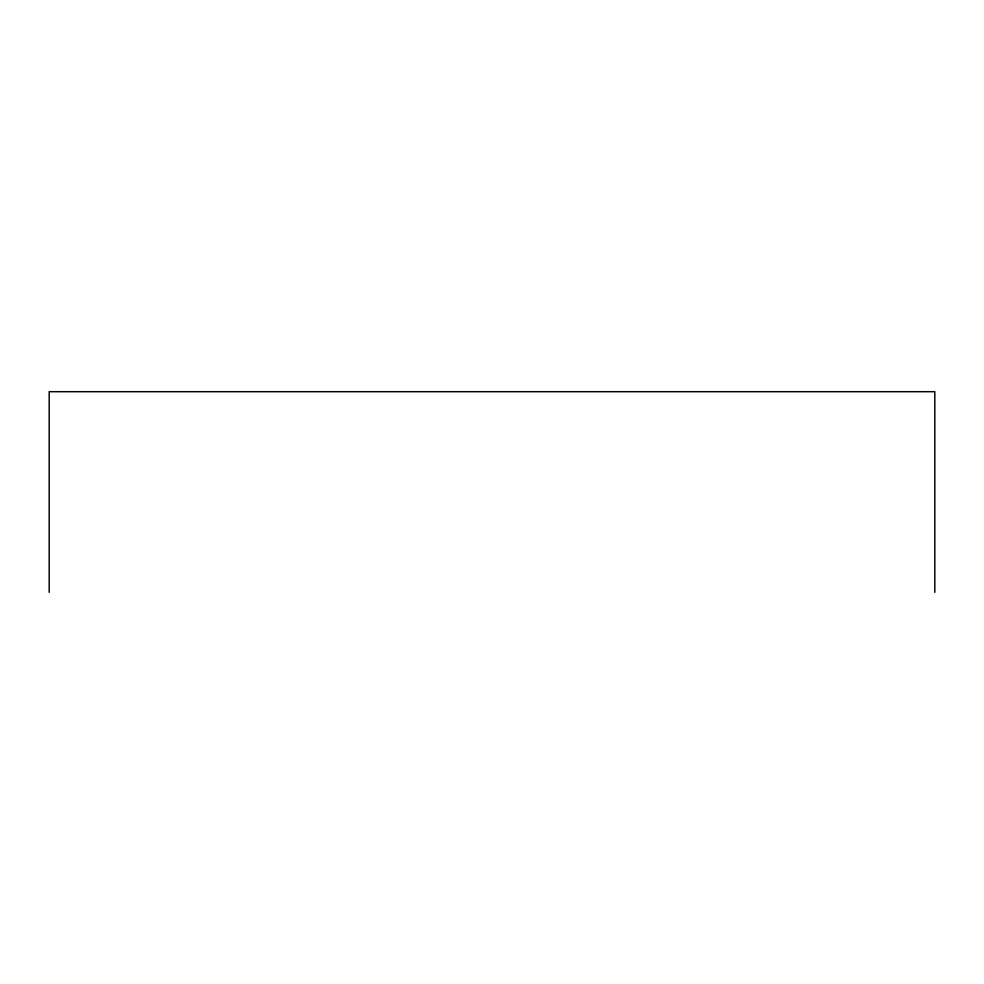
<?xml version="1.0" encoding="UTF-8"?>
<svg xmlns="http://www.w3.org/2000/svg" width="984" height="984" viewBox="0 0 984 984"><rect width="100%" height="100%" fill="white"/><g stroke="black" fill="none" stroke-linecap="round" stroke-linejoin="round"><path stroke-width="1.48" d="M934.8 592.307L934.8 391.693L49.2 391.693L49.2 592.307"/></g></svg>
